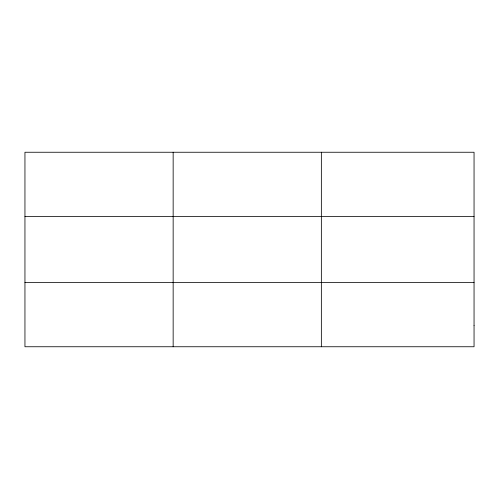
<?xml version="1.0" encoding="UTF-8"?>
<svg xmlns="http://www.w3.org/2000/svg" width="499" height="499" viewBox="0 0 499 499"><rect width="100%" height="100%" fill="white"/><g stroke="black" fill="none" stroke-linecap="round" stroke-linejoin="round"><path stroke-width="0.75" d="M173.153 346.749L173.153 152.251M321.356 346.749L321.356 152.251M24.95 216.435L474.05 216.435M24.95 282.565L474.05 282.565M474.05 325.354L474.05 346.749L24.95 346.749L24.95 152.251L474.05 152.251L474.05 325.354"/></g></svg>
